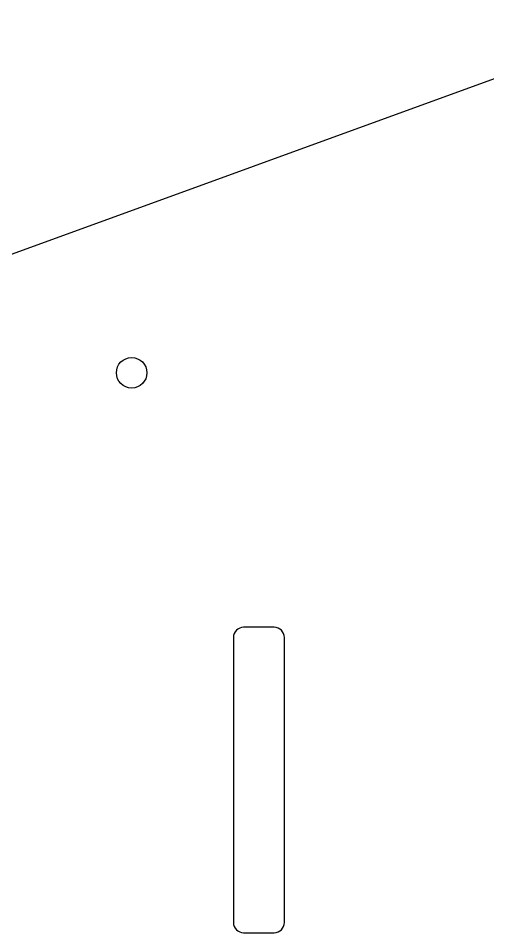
# Model space of a CAD drawing. Header units: millimetres. Extents: x 53 to 376, y 29 to 265.
# Drawn here: x 270.91 to 293.96, y 86.38 to 131.29 of the extents above; entities that cross this region are included whole.
import ezdxf

# ---------------------------------------------------------------- set-up
doc = ezdxf.new("R2010")
doc.units = ezdxf.units.MM

msp = doc.modelspace()

# ---------------------------------------------------------------- linework, layer by layer
at = {"color": 7, "linetype": 'Continuous', "lineweight": 25}
for p, q in [((302.4364, 131.2924), (261.4728, 116.3828)), ((283.4728, 101.3828), (281.9728, 101.3828)), ((281.4728, 100.8828), (281.4728, 86.8828)), ((283.9728, 86.8828), (283.9728, 100.8828)), ((281.9728, 86.3828), (283.4728, 86.3828))]:
    msp.add_line(p, q, dxfattribs=at)
msp.add_circle((276.4728, 113.8828), 0.75, dxfattribs=at)
for centre, start, end in [((281.9728, 100.8828), 90, 180), ((283.4728, 100.8828), 0, 90), ((281.9728, 86.8828), 180, 270), ((283.4728, 86.8828), 270, 0)]:
    msp.add_arc(centre, 0.5, start, end, dxfattribs=at)

doc.saveas('drawing.dxf')
